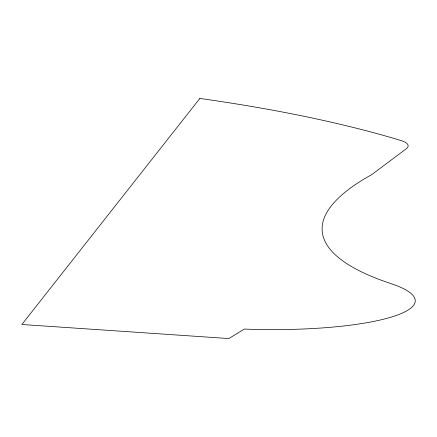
<?xml version="1.0" encoding="UTF-8"?>
<svg xmlns="http://www.w3.org/2000/svg" width="437" height="437" viewBox="0 0 437 437"><rect width="100%" height="100%" fill="white"/><g stroke="black" fill="none" stroke-linecap="round" stroke-linejoin="round"><path stroke-width="0.66" d="M199.846 98.445L21.85 324.489L228.857 338.555L244.305 329.066A153.496 31.098 0.9 0 0 392.022 316.869A153.496 31.098 0.9 0 0 390.973 283.618A488.774 115.576 -4.1 0 1 371.729 174.642L406.23 148.804A25.308 7.724 -0.5 0 0 400.882 140.495A531.146 127.265 3.2 0 0 199.846 98.445"/></g></svg>
